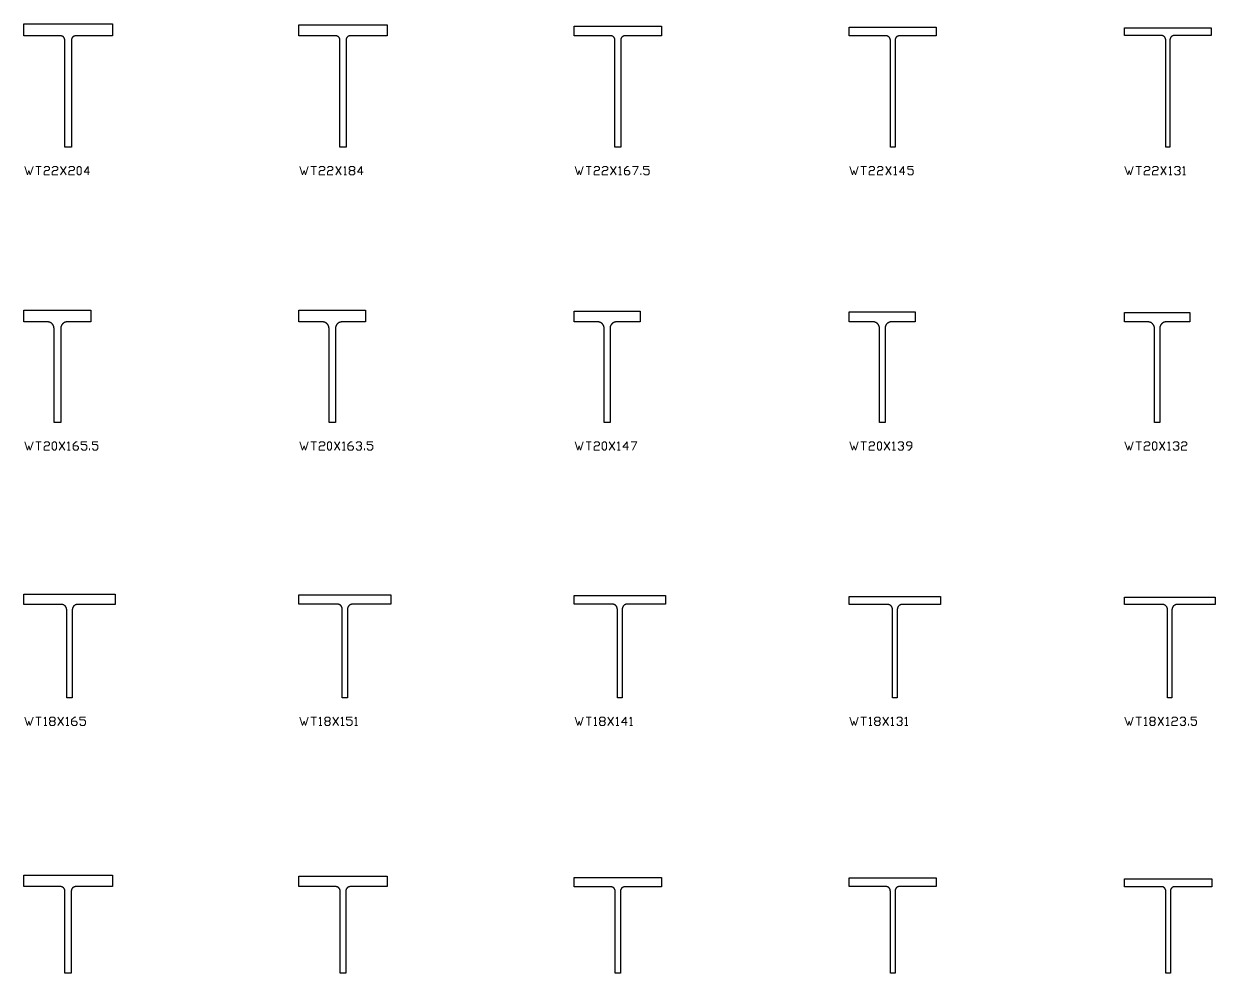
# Model space of a CAD drawing. Header units: inches. Extents: x 0 to 967, y -705 to 22.
# Drawn here: x 0 to 216.5, y -150 to 22.4 of the extents above; entities that cross this region are included whole.
import ezdxf

# ---------------------------------------------------------------- set-up
doc = ezdxf.new("R2010")
doc.units = ezdxf.units.IN
doc.header["$MEASUREMENT"] = 0
doc.layers.add('AISC_STEEL', color=7, linetype='Continuous')

msp = doc.modelspace()

# ---------------------------------------------------------------- linework, layer by layer
at = {"color": 3, "lineweight": 0}
for p, q in [((2.18, -3.5), (3.18, -3.5)), ((2.68, -3.5), (2.68, -5.01)), ((6.69, -5.01), (7.69, -3.5)), ((6.69, -3.5), (7.69, -5.01)), ((52.17, -3.5), (53.18, -3.5)), ((52.68, -3.5), (52.68, -5.01)), ((56.68, -5.01), (57.69, -3.5)), ((56.68, -3.5), (57.69, -5.01)), ((59.39, -4.25), (59.89, -4.25)), ((102.17, -3.5), (103.12, -3.5)), ((102.67, -3.5), (102.67, -5.01)), ((106.63, -5.01), (107.63, -3.5)), ((106.63, -3.5), (107.63, -5.01)), ((152.12, -3.5), (153.12, -3.5)), ((152.62, -3.5), (152.62, -5.01)), ((156.62, -5.01), (157.63, -3.5)), ((156.62, -3.5), (157.63, -5.01)), ((202.11, -3.5), (203.11, -3.5)), ((202.61, -3.5), (202.61, -5.01)), ((206.62, -5.01), (207.62, -3.5)), ((206.62, -3.5), (207.62, -5.01)), ((58.19, -5.01), (58.64, -5.01)), ((108.13, -5.01), (108.63, -5.01)), ((112.14, -5.01), (112.14, -4.76)), ((158.13, -5.01), (158.63, -5.01)), ((208.12, -5.01), (208.62, -5.01)), ((210.63, -5.01), (211.13, -5.01)), ((2.18, -53.5), (3.18, -53.5)), ((2.68, -53.5), (2.68, -55)), ((6.44, -55), (7.44, -53.5)), ((6.44, -53.5), (7.44, -55)), ((52.17, -53.5), (53.18, -53.5)), ((52.68, -53.5), (52.68, -55)), ((56.43, -55), (57.43, -53.5)), ((56.43, -53.5), (57.43, -55)), ((102.17, -53.5), (103.12, -53.5)), ((102.67, -53.5), (102.67, -55)), ((106.38, -55), (107.38, -53.5)), ((106.38, -53.5), (107.38, -55)), ((152.12, -53.5), (153.12, -53.5)), ((152.62, -53.5), (152.62, -55)), ((156.37, -55), (157.38, -53.5)), ((156.37, -53.5), (157.38, -55)), ((202.11, -53.5), (203.11, -53.5)), ((202.61, -53.5), (202.61, -55)), ((206.37, -55), (207.37, -53.5)), ((206.37, -53.5), (207.37, -55)), ((7.94, -55), (8.44, -55)), ((11.95, -55), (11.95, -54.75)), ((57.94, -55), (58.39, -55)), ((61.89, -55), (61.89, -54.75)), ((107.88, -55), (108.38, -55)), ((157.88, -55), (158.38, -55)), ((207.87, -55), (208.37, -55)), ((2.18, -103.49), (3.18, -103.49)), ((2.68, -103.49), (2.68, -105)), ((6.19, -105), (7.19, -103.49)), ((6.19, -103.49), (7.19, -105)), ((52.17, -103.49), (53.18, -103.49)), ((52.68, -103.49), (52.68, -105)), ((56.18, -105), (57.18, -103.49)), ((56.18, -103.49), (57.18, -105)), ((102.17, -103.49), (103.12, -103.49)), ((102.67, -103.49), (102.67, -105)), ((106.13, -105), (107.13, -103.49)), ((106.13, -103.49), (107.13, -105)), ((152.12, -103.49), (153.12, -103.49)), ((152.62, -103.49), (152.62, -105)), ((156.12, -105), (157.13, -103.49)), ((156.12, -103.49), (157.13, -105)), ((202.11, -103.49), (203.11, -103.49)), ((202.61, -103.49), (202.61, -105)), ((206.12, -105), (207.12, -103.49)), ((206.12, -103.49), (207.12, -105)), ((3.68, -105), (4.18, -105)), ((4.93, -104.25), (5.44, -104.25)), ((7.69, -105), (8.19, -105)), ((53.68, -105), (54.18, -105)), ((54.93, -104.25), (55.43, -104.25)), ((57.69, -105), (58.19, -105)), ((60.14, -105), (60.64, -105)), ((103.62, -105), (104.12, -105)), ((104.88, -104.25), (105.38, -104.25)), ((107.63, -105), (108.13, -105)), ((110.14, -105), (110.64, -105)), ((153.62, -105), (154.12, -105)), ((154.87, -104.25), (155.37, -104.25)), ((157.63, -105), (158.13, -105)), ((160.13, -105), (160.63, -105)), ((203.61, -105), (204.12, -105)), ((204.87, -104.25), (205.37, -104.25)), ((207.62, -105), (208.12, -105)), ((211.63, -105), (211.63, -104.75))]:
    msp.add_line(p, q, dxfattribs=at)
for points in [[(0.18, -3.5), (0.68, -5.01), (0.93, -4.25), (1.18, -5.01), (1.68, -3.5)], [(3.68, -3.75), (3.93, -3.5), (4.43, -3.5), (4.68, -3.75), (4.68, -4), (4.43, -4.25), (3.93, -4.25), (3.68, -4.51), (3.68, -5.01), (4.68, -5.01)], [(5.18, -3.75), (5.44, -3.5), (5.94, -3.5), (6.19, -3.75), (6.19, -4), (5.94, -4.25), (5.44, -4.25), (5.18, -4.51), (5.18, -5.01), (6.19, -5.01)], [(8.19, -3.75), (8.44, -3.5), (8.94, -3.5), (9.19, -3.75), (9.19, -4), (8.94, -4.25), (8.44, -4.25), (8.19, -4.51), (8.19, -5.01), (9.19, -5.01)], [(11.95, -4.51), (10.95, -4.51), (11.7, -3.5), (11.7, -5.01)], [(50.17, -3.5), (50.67, -5.01), (50.92, -4.25), (51.17, -5.01), (51.67, -3.5)], [(53.68, -3.75), (53.93, -3.5), (54.43, -3.5), (54.68, -3.75), (54.68, -4), (54.43, -4.25), (53.93, -4.25), (53.68, -4.51), (53.68, -5.01), (54.68, -5.01)], [(55.18, -3.75), (55.43, -3.5), (55.93, -3.5), (56.18, -3.75), (56.18, -4), (55.93, -4.25), (55.43, -4.25), (55.18, -4.51), (55.18, -5.01), (56.18, -5.01)], [(58.19, -3.75), (58.39, -3.5), (58.39, -5.01)], [(61.64, -4.51), (60.64, -4.51), (61.39, -3.5), (61.39, -5.01)], [(100.17, -3.5), (100.67, -5.01), (100.92, -4.25), (101.17, -5.01), (101.67, -3.5)], [(103.62, -3.75), (103.87, -3.5), (104.37, -3.5), (104.63, -3.75), (104.63, -4), (104.37, -4.25), (103.87, -4.25), (103.62, -4.51), (103.62, -5.01), (104.63, -5.01)], [(105.13, -3.75), (105.38, -3.5), (105.88, -3.5), (106.13, -3.75), (106.13, -4), (105.88, -4.25), (105.38, -4.25), (105.13, -4.51), (105.13, -5.01), (106.13, -5.01)], [(108.13, -3.75), (108.38, -3.5), (108.38, -5.01)], [(109.13, -4.25), (109.89, -4.25), (110.14, -4.51), (110.14, -4.76), (109.89, -5.01), (109.38, -5.01), (109.13, -4.76), (109.13, -4), (109.63, -3.5), (109.89, -3.5)], [(110.64, -3.5), (111.64, -3.5), (110.89, -5.01)], [(112.64, -4.76), (112.89, -5.01), (113.39, -5.01), (113.64, -4.76), (113.64, -4.25), (113.39, -4), (112.64, -4), (112.64, -3.5), (113.64, -3.5)], [(150.11, -3.5), (150.61, -5.01), (150.86, -4.25), (151.11, -5.01), (151.62, -3.5)], [(153.62, -3.75), (153.87, -3.5), (154.37, -3.5), (154.62, -3.75), (154.62, -4), (154.37, -4.25), (153.87, -4.25), (153.62, -4.51), (153.62, -5.01), (154.62, -5.01)], [(155.12, -3.75), (155.37, -3.5), (155.87, -3.5), (156.12, -3.75), (156.12, -4), (155.87, -4.25), (155.37, -4.25), (155.12, -4.51), (155.12, -5.01), (156.12, -5.01)], [(158.13, -3.75), (158.38, -3.5), (158.38, -5.01)], [(160.13, -4.51), (159.13, -4.51), (159.88, -3.5), (159.88, -5.01)], [(160.63, -4.76), (160.88, -5.01), (161.38, -5.01), (161.63, -4.76), (161.63, -4.25), (161.38, -4), (160.63, -4), (160.63, -3.5), (161.63, -3.5)], [(200.11, -3.5), (200.61, -5.01), (200.86, -4.25), (201.11, -5.01), (201.61, -3.5)], [(203.61, -3.75), (203.87, -3.5), (204.37, -3.5), (204.62, -3.75), (204.62, -4), (204.37, -4.25), (203.87, -4.25), (203.61, -4.51), (203.61, -5.01), (204.62, -5.01)], [(205.12, -3.75), (205.37, -3.5), (205.87, -3.5), (206.12, -3.75), (206.12, -4), (205.87, -4.25), (205.37, -4.25), (205.12, -4.51), (205.12, -5.01), (206.12, -5.01)], [(208.12, -3.75), (208.37, -3.5), (208.37, -5.01)], [(209.13, -3.75), (209.38, -3.5), (209.88, -3.5), (210.13, -3.75), (210.13, -4), (209.88, -4.25)], [(209.63, -4.25), (209.88, -4.25), (210.13, -4.51), (210.13, -4.76), (209.88, -5.01), (209.38, -5.01), (209.13, -4.76)], [(210.63, -3.75), (210.88, -3.5), (210.88, -5.01)], [(0.18, -53.5), (0.68, -55), (0.93, -54.25), (1.18, -55), (1.68, -53.5)], [(3.68, -53.75), (3.93, -53.5), (4.43, -53.5), (4.68, -53.75), (4.68, -54), (4.43, -54.25), (3.93, -54.25), (3.68, -54.5), (3.68, -55), (4.68, -55)], [(7.94, -53.75), (8.19, -53.5), (8.19, -55)], [(8.94, -54.25), (9.69, -54.25), (9.94, -54.5), (9.94, -54.75), (9.69, -55), (9.19, -55), (8.94, -54.75), (8.94, -54), (9.44, -53.5), (9.69, -53.5)], [(10.44, -54.75), (10.7, -55), (11.2, -55), (11.45, -54.75), (11.45, -54.25), (11.2, -54), (10.44, -54), (10.44, -53.5), (11.45, -53.5)], [(12.45, -54.75), (12.7, -55), (13.2, -55), (13.45, -54.75), (13.45, -54.25), (13.2, -54), (12.45, -54), (12.45, -53.5), (13.45, -53.5)], [(50.17, -53.5), (50.67, -55), (50.92, -54.25), (51.17, -55), (51.67, -53.5)], [(53.68, -53.75), (53.93, -53.5), (54.43, -53.5), (54.68, -53.75), (54.68, -54), (54.43, -54.25), (53.93, -54.25), (53.68, -54.5), (53.68, -55), (54.68, -55)], [(57.94, -53.75), (58.19, -53.5), (58.19, -55)], [(58.89, -54.25), (59.64, -54.25), (59.89, -54.5), (59.89, -54.75), (59.64, -55), (59.14, -55), (58.89, -54.75), (58.89, -54), (59.39, -53.5), (59.64, -53.5)], [(60.39, -53.75), (60.64, -53.5), (61.14, -53.5), (61.39, -53.75), (61.39, -54), (61.14, -54.25)], [(62.39, -54.75), (62.64, -55), (63.15, -55), (63.4, -54.75), (63.4, -54.25), (63.15, -54), (62.39, -54), (62.39, -53.5), (63.4, -53.5)], [(100.17, -53.5), (100.67, -55), (100.92, -54.25), (101.17, -55), (101.67, -53.5)], [(103.62, -53.75), (103.87, -53.5), (104.37, -53.5), (104.63, -53.75), (104.63, -54), (104.37, -54.25), (103.87, -54.25), (103.62, -54.5), (103.62, -55), (104.63, -55)], [(107.88, -53.75), (108.13, -53.5), (108.13, -55)], [(109.89, -54.5), (108.88, -54.5), (109.63, -53.5), (109.63, -55)], [(110.39, -53.5), (111.39, -53.5), (110.64, -55)], [(150.11, -53.5), (150.61, -55), (150.86, -54.25), (151.11, -55), (151.62, -53.5)], [(153.62, -53.75), (153.87, -53.5), (154.37, -53.5), (154.62, -53.75), (154.62, -54), (154.37, -54.25), (153.87, -54.25), (153.62, -54.5), (153.62, -55), (154.62, -55)], [(157.88, -53.75), (158.13, -53.5), (158.13, -55)], [(158.88, -53.75), (159.13, -53.5), (159.63, -53.5), (159.88, -53.75), (159.88, -54), (159.63, -54.25)], [(160.63, -55), (160.88, -55), (161.38, -54.5), (161.38, -53.75), (161.13, -53.5), (160.63, -53.5), (160.38, -53.75), (160.38, -54), (160.63, -54.25), (161.38, -54.25)], [(200.11, -53.5), (200.61, -55), (200.86, -54.25), (201.11, -55), (201.61, -53.5)], [(203.61, -53.75), (203.87, -53.5), (204.37, -53.5), (204.62, -53.75), (204.62, -54), (204.37, -54.25), (203.87, -54.25), (203.61, -54.5), (203.61, -55), (204.62, -55)], [(207.87, -53.75), (208.12, -53.5), (208.12, -55)], [(208.87, -53.75), (209.13, -53.5), (209.63, -53.5), (209.88, -53.75), (209.88, -54), (209.63, -54.25)], [(210.38, -53.75), (210.63, -53.5), (211.13, -53.5), (211.38, -53.75), (211.38, -54), (211.13, -54.25), (210.63, -54.25), (210.38, -54.5), (210.38, -55), (211.38, -55)], [(60.89, -54.25), (61.14, -54.25), (61.39, -54.5), (61.39, -54.75), (61.14, -55), (60.64, -55), (60.39, -54.75)], [(159.38, -54.25), (159.63, -54.25), (159.88, -54.5), (159.88, -54.75), (159.63, -55), (159.13, -55), (158.88, -54.75)], [(209.38, -54.25), (209.63, -54.25), (209.88, -54.5), (209.88, -54.75), (209.63, -55), (209.13, -55), (208.87, -54.75)], [(0.18, -103.49), (0.68, -105), (0.93, -104.25), (1.18, -105), (1.68, -103.49)], [(3.68, -103.75), (3.93, -103.49), (3.93, -105)], [(7.69, -103.75), (7.94, -103.49), (7.94, -105)], [(8.69, -104.25), (9.44, -104.25), (9.69, -104.5), (9.69, -104.75), (9.44, -105), (8.94, -105), (8.69, -104.75), (8.69, -104), (9.19, -103.49), (9.44, -103.49)], [(10.19, -104.75), (10.44, -105), (10.95, -105), (11.2, -104.75), (11.2, -104.25), (10.95, -104), (10.19, -104), (10.19, -103.49), (11.2, -103.49)], [(50.17, -103.49), (50.67, -105), (50.92, -104.25), (51.17, -105), (51.67, -103.49)], [(53.68, -103.75), (53.93, -103.49), (53.93, -105)], [(57.69, -103.75), (57.94, -103.49), (57.94, -105)], [(58.64, -104.75), (58.89, -105), (59.39, -105), (59.64, -104.75), (59.64, -104.25), (59.39, -104), (58.64, -104), (58.64, -103.49), (59.64, -103.49)], [(60.14, -103.75), (60.39, -103.49), (60.39, -105)], [(100.17, -103.49), (100.67, -105), (100.92, -104.25), (101.17, -105), (101.67, -103.49)], [(103.62, -103.75), (103.87, -103.49), (103.87, -105)], [(107.63, -103.75), (107.88, -103.49), (107.88, -105)], [(109.63, -104.5), (108.63, -104.5), (109.38, -103.49), (109.38, -105)], [(110.14, -103.75), (110.39, -103.49), (110.39, -105)], [(150.11, -103.49), (150.61, -105), (150.86, -104.25), (151.11, -105), (151.62, -103.49)], [(153.62, -103.75), (153.87, -103.49), (153.87, -105)], [(157.63, -103.75), (157.88, -103.49), (157.88, -105)], [(158.63, -103.75), (158.88, -103.49), (159.38, -103.49), (159.63, -103.75), (159.63, -104), (159.38, -104.25)], [(160.13, -103.75), (160.38, -103.49), (160.38, -105)], [(200.11, -103.49), (200.61, -105), (200.86, -104.25), (201.11, -105), (201.61, -103.49)], [(203.61, -103.75), (203.87, -103.49), (203.87, -105)], [(207.62, -103.75), (207.87, -103.49), (207.87, -105)], [(208.62, -103.75), (208.87, -103.49), (209.38, -103.49), (209.63, -103.75), (209.63, -104), (209.38, -104.25), (208.87, -104.25), (208.62, -104.5), (208.62, -105), (209.63, -105)], [(210.13, -103.75), (210.38, -103.49), (210.88, -103.49), (211.13, -103.75), (211.13, -104), (210.88, -104.25)], [(212.13, -104.75), (212.38, -105), (212.88, -105), (213.13, -104.75), (213.13, -104.25), (212.88, -104), (212.13, -104), (212.13, -103.49), (213.13, -103.49)], [(159.13, -104.25), (159.38, -104.25), (159.63, -104.5), (159.63, -104.75), (159.38, -105), (158.88, -105), (158.63, -104.75)], [(210.63, -104.25), (210.88, -104.25), (211.13, -104.5), (211.13, -104.75), (210.88, -105), (210.38, -105), (210.13, -104.75)]]:
    msp.add_lwpolyline(points, dxfattribs=at)
for points in [[(9.94, -5.01), (9.94, -5.01), (10.19, -5.01), (10.44, -4.76), (10.44, -3.75), (10.19, -3.5), (9.94, -3.5), (9.69, -3.75), (9.69, -4.76)], [(59.89, -4.25), (60.14, -4.51), (60.14, -4.76), (59.89, -5.01), (59.39, -5.01), (59.14, -4.76), (59.14, -4.51), (59.39, -4.25), (59.14, -4), (59.14, -3.75), (59.39, -3.5), (59.89, -3.5), (60.14, -3.75), (60.14, -4)], [(5.44, -55), (5.44, -55), (5.69, -55), (5.94, -54.75), (5.94, -53.75), (5.69, -53.5), (5.44, -53.5), (5.18, -53.75), (5.18, -54.75)], [(55.43, -55), (55.43, -55), (55.68, -55), (55.93, -54.75), (55.93, -53.75), (55.68, -53.5), (55.43, -53.5), (55.18, -53.75), (55.18, -54.75)], [(105.38, -55), (105.38, -55), (105.63, -55), (105.88, -54.75), (105.88, -53.75), (105.63, -53.5), (105.38, -53.5), (105.13, -53.75), (105.13, -54.75)], [(155.37, -55), (155.37, -55), (155.62, -55), (155.87, -54.75), (155.87, -53.75), (155.62, -53.5), (155.37, -53.5), (155.12, -53.75), (155.12, -54.75)], [(205.37, -55), (205.37, -55), (205.62, -55), (205.87, -54.75), (205.87, -53.75), (205.62, -53.5), (205.37, -53.5), (205.12, -53.75), (205.12, -54.75)], [(5.44, -104.25), (5.69, -104.5), (5.69, -104.75), (5.44, -105), (4.93, -105), (4.68, -104.75), (4.68, -104.5), (4.93, -104.25), (4.68, -104), (4.68, -103.75), (4.93, -103.49), (5.44, -103.49), (5.69, -103.75), (5.69, -104)], [(55.43, -104.25), (55.68, -104.5), (55.68, -104.75), (55.43, -105), (54.93, -105), (54.68, -104.75), (54.68, -104.5), (54.93, -104.25), (54.68, -104), (54.68, -103.75), (54.93, -103.49), (55.43, -103.49), (55.68, -103.75), (55.68, -104)], [(105.38, -104.25), (105.63, -104.5), (105.63, -104.75), (105.38, -105), (104.88, -105), (104.63, -104.75), (104.63, -104.5), (104.88, -104.25), (104.63, -104), (104.63, -103.75), (104.88, -103.49), (105.38, -103.49), (105.63, -103.75), (105.63, -104)], [(155.37, -104.25), (155.62, -104.5), (155.62, -104.75), (155.37, -105), (154.87, -105), (154.62, -104.75), (154.62, -104.5), (154.87, -104.25), (154.62, -104), (154.62, -103.75), (154.87, -103.49), (155.37, -103.49), (155.62, -103.75), (155.62, -104)], [(205.37, -104.25), (205.62, -104.5), (205.62, -104.75), (205.37, -105), (204.87, -105), (204.62, -104.75), (204.62, -104.5), (204.87, -104.25), (204.62, -104), (204.62, -103.75), (204.87, -103.49), (205.37, -103.49), (205.62, -103.75), (205.62, -104)]]:
    msp.add_lwpolyline(points, close=True, dxfattribs=at)
at = {"layer": 'AISC_STEEL'}
for points in [[(16.1, 22.4), (16.1, 20.23), (9.45, 20.23), (9.42, 20.23), (9.39, 20.23), (9.36, 20.23), (9.33, 20.22), (9.3, 20.22), (9.27, 20.21), (9.25, 20.2), (9.22, 20.19), (9.19, 20.19), (9.16, 20.18), (9.13, 20.16), (9.11, 20.15), (9.08, 20.14), (9.05, 20.12), (9.03, 20.11), (9, 20.09), (8.98, 20.08), (8.96, 20.06), (8.93, 20.04), (8.91, 20.02), (8.89, 20), (8.87, 19.98), (8.85, 19.96), (8.83, 19.93), (8.81, 19.91), (8.8, 19.89), (8.78, 19.86), (8.77, 19.84), (8.75, 19.81), (8.74, 19.78), (8.73, 19.76), (8.71, 19.73), (8.7, 19.7), (8.7, 19.67), (8.69, 19.64), (8.68, 19.62), (8.67, 19.59), (8.67, 19.56), (8.66, 19.53), (8.66, 19.5), (8.66, 19.47), (8.66, 19.44), (8.66, 0), (8.05, 0), (7.44, 0), (7.44, 19.44), (7.44, 19.47), (7.44, 19.5), (7.44, 19.53), (7.43, 19.56), (7.43, 19.59), (7.42, 19.62), (7.41, 19.64), (7.4, 19.67), (7.4, 19.7), (7.39, 19.73), (7.37, 19.76), (7.36, 19.78), (7.35, 19.81), (7.33, 19.84), (7.32, 19.86), (7.3, 19.89), (7.29, 19.91), (7.27, 19.93), (7.25, 19.96), (7.23, 19.98), (7.21, 20), (7.19, 20.02), (7.17, 20.04), (7.14, 20.06), (7.12, 20.08), (7.1, 20.09), (7.07, 20.11), (7.05, 20.12), (7.02, 20.14), (6.99, 20.15), (6.97, 20.16), (6.94, 20.18), (6.91, 20.19), (6.88, 20.19), (6.85, 20.2), (6.83, 20.21), (6.8, 20.22), (6.77, 20.22), (6.74, 20.23), (6.71, 20.23), (6.68, 20.23), (6.65, 20.23), (0, 20.23), (0, 22.4), (8.05, 22.4)], [(66, 22.2), (66, 20.23), (59.34, 20.23), (59.31, 20.23), (59.28, 20.23), (59.25, 20.23), (59.22, 20.22), (59.19, 20.22), (59.16, 20.21), (59.14, 20.2), (59.11, 20.19), (59.08, 20.19), (59.05, 20.18), (59.02, 20.16), (59, 20.15), (58.97, 20.14), (58.95, 20.12), (58.92, 20.11), (58.89, 20.09), (58.87, 20.08), (58.85, 20.06), (58.82, 20.04), (58.8, 20.02), (58.78, 20), (58.76, 19.98), (58.74, 19.96), (58.72, 19.93), (58.7, 19.91), (58.69, 19.89), (58.67, 19.86), (58.66, 19.84), (58.64, 19.81), (58.63, 19.78), (58.62, 19.76), (58.6, 19.73), (58.59, 19.7), (58.59, 19.67), (58.58, 19.64), (58.57, 19.62), (58.56, 19.59), (58.56, 19.56), (58.55, 19.53), (58.55, 19.5), (58.55, 19.47), (58.55, 19.44), (58.55, 0), (58, 0), (57.45, 0), (57.45, 19.44), (57.45, 19.47), (57.45, 19.5), (57.45, 19.53), (57.44, 19.56), (57.44, 19.59), (57.43, 19.62), (57.42, 19.64), (57.41, 19.67), (57.41, 19.7), (57.4, 19.73), (57.38, 19.76), (57.37, 19.78), (57.36, 19.81), (57.34, 19.84), (57.33, 19.86), (57.31, 19.89), (57.3, 19.91), (57.28, 19.93), (57.26, 19.96), (57.24, 19.98), (57.22, 20), (57.2, 20.02), (57.18, 20.04), (57.15, 20.06), (57.13, 20.08), (57.11, 20.09), (57.08, 20.11), (57.05, 20.12), (57.03, 20.14), (57, 20.15), (56.98, 20.16), (56.95, 20.18), (56.92, 20.19), (56.89, 20.19), (56.86, 20.2), (56.84, 20.21), (56.81, 20.22), (56.78, 20.22), (56.75, 20.23), (56.72, 20.23), (56.69, 20.23), (56.66, 20.23), (50, 20.23), (50, 22.2), (58, 22.2)], [(115.9, 22), (115.9, 20.23), (109.25, 20.23), (109.23, 20.23), (109.2, 20.23), (109.17, 20.23), (109.14, 20.22), (109.11, 20.22), (109.08, 20.21), (109.05, 20.2), (109.02, 20.19), (108.99, 20.19), (108.97, 20.18), (108.94, 20.16), (108.91, 20.15), (108.89, 20.14), (108.86, 20.12), (108.83, 20.11), (108.81, 20.09), (108.79, 20.08), (108.76, 20.06), (108.74, 20.04), (108.72, 20.02), (108.7, 20), (108.68, 19.98), (108.66, 19.96), (108.64, 19.93), (108.62, 19.91), (108.6, 19.89), (108.59, 19.86), (108.57, 19.84), (108.56, 19.81), (108.54, 19.78), (108.53, 19.76), (108.52, 19.73), (108.51, 19.7), (108.5, 19.67), (108.49, 19.64), (108.48, 19.62), (108.48, 19.59), (108.47, 19.56), (108.47, 19.53), (108.47, 19.5), (108.47, 19.47), (108.47, 19.44), (108.47, 0), (107.95, 0), (107.43, 0), (107.43, 19.44), (107.43, 19.47), (107.43, 19.5), (107.43, 19.53), (107.43, 19.56), (107.42, 19.59), (107.42, 19.62), (107.41, 19.64), (107.4, 19.67), (107.39, 19.7), (107.38, 19.73), (107.37, 19.76), (107.36, 19.78), (107.34, 19.81), (107.33, 19.84), (107.31, 19.86), (107.3, 19.89), (107.28, 19.91), (107.26, 19.93), (107.24, 19.96), (107.22, 19.98), (107.2, 20), (107.18, 20.02), (107.16, 20.04), (107.14, 20.06), (107.11, 20.08), (107.09, 20.09), (107.07, 20.11), (107.04, 20.12), (107.01, 20.14), (106.99, 20.15), (106.96, 20.16), (106.93, 20.18), (106.91, 20.19), (106.88, 20.19), (106.85, 20.2), (106.82, 20.21), (106.79, 20.22), (106.76, 20.22), (106.73, 20.23), (106.7, 20.23), (106.67, 20.23), (106.64, 20.23), (100, 20.23), (100, 22), (107.95, 22)], [(165.8, 21.8), (165.8, 20.22), (159.11, 20.22), (159.08, 20.22), (159.05, 20.22), (159.02, 20.21), (158.99, 20.21), (158.96, 20.21), (158.93, 20.2), (158.91, 20.19), (158.88, 20.18), (158.85, 20.17), (158.82, 20.16), (158.79, 20.15), (158.77, 20.14), (158.74, 20.13), (158.71, 20.11), (158.69, 20.09), (158.66, 20.08), (158.64, 20.06), (158.62, 20.04), (158.59, 20.02), (158.57, 20), (158.55, 19.98), (158.53, 19.96), (158.51, 19.94), (158.49, 19.91), (158.47, 19.89), (158.46, 19.86), (158.44, 19.84), (158.43, 19.81), (158.41, 19.79), (158.4, 19.76), (158.39, 19.73), (158.38, 19.7), (158.37, 19.68), (158.36, 19.65), (158.35, 19.62), (158.35, 19.59), (158.34, 19.56), (158.34, 19.53), (158.33, 19.5), (158.33, 19.47), (158.33, 19.44), (158.33, 0), (157.9, 0), (157.47, 0), (157.47, 19.44), (157.47, 19.47), (157.47, 19.5), (157.46, 19.53), (157.46, 19.56), (157.45, 19.59), (157.45, 19.62), (157.44, 19.65), (157.43, 19.68), (157.42, 19.7), (157.41, 19.73), (157.4, 19.76), (157.39, 19.79), (157.37, 19.81), (157.36, 19.84), (157.34, 19.86), (157.33, 19.89), (157.31, 19.91), (157.29, 19.94), (157.27, 19.96), (157.25, 19.98), (157.23, 20), (157.21, 20.02), (157.18, 20.04), (157.16, 20.06), (157.14, 20.08), (157.11, 20.09), (157.09, 20.11), (157.06, 20.13), (157.03, 20.14), (157.01, 20.15), (156.98, 20.16), (156.95, 20.17), (156.92, 20.18), (156.89, 20.19), (156.87, 20.2), (156.84, 20.21), (156.81, 20.21), (156.78, 20.21), (156.75, 20.22), (156.72, 20.22), (156.69, 20.22), (150, 20.22), (150, 21.8), (157.9, 21.8)], [(215.8, 21.7), (215.8, 20.28), (209.07, 20.28), (209.04, 20.28), (209.01, 20.28), (208.98, 20.27), (208.95, 20.27), (208.92, 20.27), (208.89, 20.26), (208.87, 20.25), (208.84, 20.24), (208.81, 20.23), (208.78, 20.22), (208.75, 20.21), (208.73, 20.2), (208.7, 20.19), (208.67, 20.17), (208.65, 20.15), (208.62, 20.14), (208.6, 20.12), (208.58, 20.1), (208.55, 20.08), (208.53, 20.06), (208.51, 20.04), (208.49, 20.02), (208.47, 20), (208.45, 19.97), (208.43, 19.95), (208.42, 19.92), (208.4, 19.9), (208.39, 19.87), (208.37, 19.85), (208.36, 19.82), (208.35, 19.79), (208.34, 19.76), (208.33, 19.74), (208.32, 19.71), (208.31, 19.68), (208.31, 19.65), (208.3, 19.62), (208.3, 19.59), (208.29, 19.56), (208.29, 19.53), (208.29, 19.5), (208.29, 0), (207.9, 0), (207.51, 0), (207.51, 19.5), (207.51, 19.53), (207.51, 19.56), (207.5, 19.59), (207.5, 19.62), (207.49, 19.65), (207.49, 19.68), (207.48, 19.71), (207.47, 19.74), (207.46, 19.76), (207.45, 19.79), (207.44, 19.82), (207.43, 19.85), (207.41, 19.87), (207.4, 19.9), (207.38, 19.92), (207.37, 19.95), (207.35, 19.97), (207.33, 20), (207.31, 20.02), (207.29, 20.04), (207.27, 20.06), (207.25, 20.08), (207.22, 20.1), (207.2, 20.12), (207.18, 20.14), (207.15, 20.15), (207.13, 20.17), (207.1, 20.19), (207.07, 20.2), (207.05, 20.21), (207.02, 20.22), (206.99, 20.23), (206.96, 20.24), (206.93, 20.25), (206.91, 20.26), (206.88, 20.27), (206.85, 20.27), (206.82, 20.27), (206.79, 20.28), (206.76, 20.28), (206.73, 20.28), (200, 20.28), (200, 21.7), (207.9, 21.7)], [(12.2, -29.6), (12.2, -31.73), (7.89, -31.73), (7.86, -31.73), (7.83, -31.73), (7.8, -31.73), (7.77, -31.74), (7.74, -31.74), (7.71, -31.74), (7.68, -31.75), (7.65, -31.75), (7.62, -31.76), (7.59, -31.77), (7.57, -31.78), (7.54, -31.78), (7.51, -31.79), (7.48, -31.8), (7.45, -31.81), (7.42, -31.83), (7.4, -31.84), (7.37, -31.85), (7.34, -31.86), (7.32, -31.88), (7.29, -31.89), (7.27, -31.91), (7.24, -31.92), (7.22, -31.94), (7.19, -31.96), (7.17, -31.98), (7.14, -32), (7.12, -32.01), (7.1, -32.03), (7.08, -32.05), (7.06, -32.08), (7.03, -32.1), (7.01, -32.12), (6.99, -32.14), (6.98, -32.16), (6.96, -32.19), (6.94, -32.21), (6.92, -32.24), (6.9, -32.26), (6.89, -32.29), (6.87, -32.31), (6.86, -32.34), (6.84, -32.36), (6.83, -32.39), (6.82, -32.42), (6.81, -32.44), (6.79, -32.47), (6.78, -32.5), (6.77, -32.53), (6.76, -32.56), (6.76, -32.59), (6.75, -32.61), (6.74, -32.64), (6.73, -32.67), (6.73, -32.7), (6.72, -32.73), (6.72, -32.76), (6.72, -32.79), (6.71, -32.82), (6.71, -32.85), (6.71, -32.88), (6.71, -32.91), (6.71, -50), (6.1, -50), (5.49, -50), (5.49, -32.91), (5.49, -32.88), (5.49, -32.85), (5.49, -32.82), (5.48, -32.79), (5.48, -32.76), (5.48, -32.73), (5.47, -32.7), (5.47, -32.67), (5.46, -32.64), (5.45, -32.61), (5.44, -32.59), (5.44, -32.56), (5.43, -32.53), (5.42, -32.5), (5.41, -32.47), (5.39, -32.44), (5.38, -32.42), (5.37, -32.39), (5.36, -32.36), (5.34, -32.34), (5.33, -32.31), (5.31, -32.29), (5.3, -32.26), (5.28, -32.24), (5.26, -32.21), (5.24, -32.19), (5.22, -32.16), (5.21, -32.14), (5.19, -32.12), (5.17, -32.1), (5.14, -32.08), (5.12, -32.05), (5.1, -32.03), (5.08, -32.01), (5.06, -32), (5.03, -31.98), (5.01, -31.96), (4.98, -31.94), (4.96, -31.92), (4.93, -31.91), (4.91, -31.89), (4.88, -31.88), (4.86, -31.86), (4.83, -31.85), (4.8, -31.84), (4.78, -31.83), (4.75, -31.81), (4.72, -31.8), (4.69, -31.79), (4.66, -31.78), (4.63, -31.78), (4.61, -31.77), (4.58, -31.76), (4.55, -31.75), (4.52, -31.75), (4.49, -31.74), (4.46, -31.74), (4.43, -31.74), (4.4, -31.73), (4.37, -31.73), (4.34, -31.73), (4.31, -31.73), (0, -31.73), (0, -29.6), (6.1, -29.6)], [(62.1, -29.6), (62.1, -31.73), (57.82, -31.73), (57.79, -31.73), (57.76, -31.73), (57.73, -31.73), (57.7, -31.74), (57.67, -31.74), (57.64, -31.74), (57.61, -31.75), (57.58, -31.75), (57.55, -31.76), (57.52, -31.77), (57.5, -31.78), (57.47, -31.78), (57.44, -31.79), (57.41, -31.8), (57.38, -31.81), (57.35, -31.83), (57.33, -31.84), (57.3, -31.85), (57.27, -31.86), (57.25, -31.88), (57.22, -31.89), (57.2, -31.91), (57.17, -31.92), (57.15, -31.94), (57.12, -31.96), (57.1, -31.98), (57.07, -32), (57.05, -32.01), (57.03, -32.03), (57.01, -32.05), (56.99, -32.08), (56.96, -32.1), (56.94, -32.12), (56.92, -32.14), (56.91, -32.16), (56.89, -32.19), (56.87, -32.21), (56.85, -32.24), (56.83, -32.26), (56.82, -32.29), (56.8, -32.31), (56.79, -32.34), (56.77, -32.36), (56.76, -32.39), (56.75, -32.42), (56.74, -32.44), (56.72, -32.47), (56.71, -32.5), (56.7, -32.53), (56.69, -32.56), (56.69, -32.59), (56.68, -32.61), (56.67, -32.64), (56.66, -32.67), (56.66, -32.7), (56.65, -32.73), (56.65, -32.76), (56.65, -32.79), (56.64, -32.82), (56.64, -32.85), (56.64, -32.88), (56.64, -32.91), (56.64, -50), (56.05, -50), (55.46, -50), (55.46, -32.91), (55.46, -32.88), (55.46, -32.85), (55.46, -32.82), (55.45, -32.79), (55.45, -32.76), (55.45, -32.73), (55.44, -32.7), (55.44, -32.67), (55.43, -32.64), (55.42, -32.61), (55.41, -32.59), (55.41, -32.56), (55.4, -32.53), (55.39, -32.5), (55.38, -32.47), (55.36, -32.44), (55.35, -32.42), (55.34, -32.39), (55.33, -32.36), (55.31, -32.34), (55.3, -32.31), (55.28, -32.29), (55.27, -32.26), (55.25, -32.24), (55.23, -32.21), (55.21, -32.19), (55.19, -32.16), (55.18, -32.14), (55.16, -32.12), (55.14, -32.1), (55.11, -32.08), (55.09, -32.05), (55.07, -32.03), (55.05, -32.01), (55.03, -32), (55, -31.98), (54.98, -31.96), (54.95, -31.94), (54.93, -31.92), (54.9, -31.91), (54.88, -31.89), (54.85, -31.88), (54.83, -31.86), (54.8, -31.85), (54.77, -31.84), (54.75, -31.83), (54.72, -31.81), (54.69, -31.8), (54.66, -31.79), (54.63, -31.78), (54.6, -31.78), (54.58, -31.77), (54.55, -31.76), (54.52, -31.75), (54.49, -31.75), (54.46, -31.74), (54.43, -31.74), (54.4, -31.74), (54.37, -31.73), (54.34, -31.73), (54.31, -31.73), (54.28, -31.73), (50, -31.73), (50, -29.6), (56.05, -29.6)], [(112, -29.8), (112, -31.73), (107.71, -31.73), (107.68, -31.73), (107.65, -31.73), (107.62, -31.73), (107.59, -31.74), (107.56, -31.74), (107.53, -31.74), (107.5, -31.75), (107.47, -31.75), (107.44, -31.76), (107.41, -31.77), (107.39, -31.78), (107.36, -31.78), (107.33, -31.79), (107.3, -31.8), (107.27, -31.81), (107.24, -31.83), (107.22, -31.84), (107.19, -31.85), (107.16, -31.86), (107.14, -31.88), (107.11, -31.89), (107.09, -31.91), (107.06, -31.92), (107.04, -31.94), (107.01, -31.96), (106.99, -31.98), (106.96, -32), (106.94, -32.01), (106.92, -32.03), (106.9, -32.05), (106.88, -32.08), (106.85, -32.1), (106.83, -32.12), (106.81, -32.14), (106.8, -32.16), (106.78, -32.19), (106.76, -32.21), (106.74, -32.24), (106.72, -32.26), (106.71, -32.29), (106.69, -32.31), (106.68, -32.34), (106.66, -32.36), (106.65, -32.39), (106.64, -32.42), (106.63, -32.44), (106.61, -32.47), (106.6, -32.5), (106.59, -32.53), (106.58, -32.56), (106.58, -32.59), (106.57, -32.61), (106.56, -32.64), (106.55, -32.67), (106.55, -32.7), (106.54, -32.73), (106.54, -32.76), (106.54, -32.79), (106.53, -32.82), (106.53, -32.85), (106.53, -32.88), (106.53, -32.91), (106.53, -50), (106, -50), (105.47, -50), (105.47, -32.91), (105.47, -32.88), (105.47, -32.85), (105.47, -32.82), (105.46, -32.79), (105.46, -32.76), (105.46, -32.73), (105.45, -32.7), (105.45, -32.67), (105.44, -32.64), (105.43, -32.61), (105.42, -32.59), (105.42, -32.56), (105.41, -32.53), (105.4, -32.5), (105.39, -32.47), (105.37, -32.44), (105.36, -32.42), (105.35, -32.39), (105.34, -32.36), (105.32, -32.34), (105.31, -32.31), (105.29, -32.29), (105.28, -32.26), (105.26, -32.24), (105.24, -32.21), (105.22, -32.19), (105.2, -32.16), (105.19, -32.14), (105.17, -32.12), (105.15, -32.1), (105.12, -32.08), (105.1, -32.05), (105.08, -32.03), (105.06, -32.01), (105.04, -32), (105.01, -31.98), (104.99, -31.96), (104.96, -31.94), (104.94, -31.92), (104.91, -31.91), (104.89, -31.89), (104.86, -31.88), (104.84, -31.86), (104.81, -31.85), (104.78, -31.84), (104.76, -31.83), (104.73, -31.81), (104.7, -31.8), (104.67, -31.79), (104.64, -31.78), (104.61, -31.78), (104.59, -31.77), (104.56, -31.76), (104.53, -31.75), (104.5, -31.75), (104.47, -31.74), (104.44, -31.74), (104.41, -31.74), (104.38, -31.73), (104.35, -31.73), (104.32, -31.73), (104.29, -31.73), (100, -31.73), (100, -29.8), (106, -29.8)], [(162, -29.9), (162, -31.71), (157.69, -31.71), (157.67, -31.71), (157.64, -31.71), (157.61, -31.71), (157.58, -31.72), (157.55, -31.72), (157.52, -31.72), (157.49, -31.73), (157.46, -31.73), (157.43, -31.74), (157.4, -31.75), (157.37, -31.76), (157.34, -31.76), (157.31, -31.77), (157.29, -31.78), (157.26, -31.79), (157.23, -31.81), (157.2, -31.82), (157.18, -31.83), (157.15, -31.84), (157.12, -31.86), (157.1, -31.87), (157.07, -31.89), (157.05, -31.9), (157.02, -31.92), (157, -31.94), (156.97, -31.96), (156.95, -31.98), (156.93, -31.99), (156.9, -32.01), (156.88, -32.03), (156.86, -32.06), (156.84, -32.08), (156.82, -32.1), (156.8, -32.12), (156.78, -32.14), (156.76, -32.17), (156.74, -32.19), (156.73, -32.22), (156.71, -32.24), (156.69, -32.27), (156.68, -32.29), (156.66, -32.32), (156.65, -32.34), (156.64, -32.37), (156.62, -32.4), (156.61, -32.42), (156.6, -32.45), (156.59, -32.48), (156.58, -32.51), (156.57, -32.54), (156.56, -32.57), (156.55, -32.59), (156.55, -32.62), (156.54, -32.65), (156.53, -32.68), (156.53, -32.71), (156.52, -32.74), (156.52, -32.77), (156.52, -32.8), (156.52, -32.83), (156.52, -32.86), (156.51, -32.89), (156.51, -50), (156, -50), (155.49, -50), (155.49, -32.89), (155.48, -32.86), (155.48, -32.83), (155.48, -32.8), (155.48, -32.77), (155.48, -32.74), (155.47, -32.71), (155.47, -32.68), (155.46, -32.65), (155.45, -32.62), (155.45, -32.59), (155.44, -32.57), (155.43, -32.54), (155.42, -32.51), (155.41, -32.48), (155.4, -32.45), (155.39, -32.42), (155.38, -32.4), (155.36, -32.37), (155.35, -32.34), (155.34, -32.32), (155.32, -32.29), (155.31, -32.27), (155.29, -32.24), (155.27, -32.22), (155.26, -32.19), (155.24, -32.17), (155.22, -32.14), (155.2, -32.12), (155.18, -32.1), (155.16, -32.08), (155.14, -32.06), (155.12, -32.03), (155.1, -32.01), (155.07, -31.99), (155.05, -31.98), (155.03, -31.96), (155, -31.94), (154.98, -31.92), (154.95, -31.9), (154.93, -31.89), (154.9, -31.87), (154.88, -31.86), (154.85, -31.84), (154.82, -31.83), (154.8, -31.82), (154.77, -31.81), (154.74, -31.79), (154.71, -31.78), (154.69, -31.77), (154.66, -31.76), (154.63, -31.76), (154.6, -31.75), (154.57, -31.74), (154.54, -31.73), (154.51, -31.73), (154.48, -31.72), (154.45, -31.72), (154.42, -31.72), (154.39, -31.71), (154.36, -31.71), (154.33, -31.71), (154.31, -31.71), (150, -31.71), (150, -29.9), (156, -29.9)], [(211.9, -30), (211.9, -31.73), (207.61, -31.73), (207.58, -31.73), (207.55, -31.73), (207.52, -31.73), (207.49, -31.74), (207.46, -31.74), (207.43, -31.74), (207.4, -31.75), (207.37, -31.75), (207.34, -31.76), (207.31, -31.77), (207.29, -31.78), (207.26, -31.78), (207.23, -31.79), (207.2, -31.8), (207.17, -31.81), (207.14, -31.83), (207.12, -31.84), (207.09, -31.85), (207.06, -31.86), (207.04, -31.88), (207.01, -31.89), (206.99, -31.91), (206.96, -31.92), (206.94, -31.94), (206.91, -31.96), (206.89, -31.98), (206.86, -32), (206.84, -32.01), (206.82, -32.03), (206.8, -32.05), (206.78, -32.08), (206.75, -32.1), (206.73, -32.12), (206.71, -32.14), (206.7, -32.16), (206.68, -32.19), (206.66, -32.21), (206.64, -32.24), (206.62, -32.26), (206.61, -32.29), (206.59, -32.31), (206.58, -32.34), (206.56, -32.36), (206.55, -32.39), (206.54, -32.42), (206.53, -32.44), (206.51, -32.47), (206.5, -32.5), (206.49, -32.53), (206.48, -32.56), (206.48, -32.59), (206.47, -32.61), (206.46, -32.64), (206.45, -32.67), (206.45, -32.7), (206.44, -32.73), (206.44, -32.76), (206.44, -32.79), (206.43, -32.82), (206.43, -32.85), (206.43, -32.88), (206.43, -32.91), (206.43, -50), (205.95, -50), (205.47, -50), (205.47, -32.91), (205.47, -32.88), (205.47, -32.85), (205.47, -32.82), (205.46, -32.79), (205.46, -32.76), (205.46, -32.73), (205.45, -32.7), (205.45, -32.67), (205.44, -32.64), (205.43, -32.61), (205.42, -32.59), (205.42, -32.56), (205.41, -32.53), (205.4, -32.5), (205.39, -32.47), (205.37, -32.44), (205.36, -32.42), (205.35, -32.39), (205.34, -32.36), (205.32, -32.34), (205.31, -32.31), (205.29, -32.29), (205.28, -32.26), (205.26, -32.24), (205.24, -32.21), (205.22, -32.19), (205.2, -32.16), (205.19, -32.14), (205.17, -32.12), (205.15, -32.1), (205.12, -32.08), (205.1, -32.05), (205.08, -32.03), (205.06, -32.01), (205.04, -32), (205.01, -31.98), (204.99, -31.96), (204.96, -31.94), (204.94, -31.92), (204.91, -31.91), (204.89, -31.89), (204.86, -31.88), (204.84, -31.86), (204.81, -31.85), (204.78, -31.84), (204.76, -31.83), (204.73, -31.81), (204.7, -31.8), (204.67, -31.79), (204.64, -31.78), (204.61, -31.78), (204.59, -31.77), (204.56, -31.76), (204.53, -31.75), (204.5, -31.75), (204.47, -31.74), (204.44, -31.74), (204.41, -31.74), (204.38, -31.73), (204.35, -31.73), (204.32, -31.73), (204.29, -31.73), (200, -31.73), (200, -30), (205.95, -30)], [(16.6, -81.2), (16.6, -83.05), (9.76, -83.05), (9.73, -83.05), (9.7, -83.05), (9.67, -83.05), (9.64, -83.06), (9.61, -83.06), (9.58, -83.07), (9.55, -83.07), (9.52, -83.08), (9.49, -83.09), (9.47, -83.1), (9.44, -83.11), (9.41, -83.12), (9.38, -83.13), (9.36, -83.14), (9.33, -83.15), (9.3, -83.17), (9.28, -83.18), (9.25, -83.2), (9.23, -83.21), (9.2, -83.23), (9.18, -83.25), (9.15, -83.27), (9.13, -83.29), (9.11, -83.31), (9.09, -83.33), (9.07, -83.35), (9.05, -83.37), (9.03, -83.39), (9.01, -83.42), (8.99, -83.44), (8.97, -83.47), (8.96, -83.49), (8.94, -83.52), (8.93, -83.54), (8.91, -83.57), (8.9, -83.6), (8.89, -83.62), (8.88, -83.65), (8.87, -83.68), (8.86, -83.71), (8.85, -83.73), (8.84, -83.76), (8.83, -83.79), (8.83, -83.82), (8.82, -83.85), (8.82, -83.88), (8.81, -83.91), (8.81, -83.94), (8.81, -83.97), (8.81, -84), (8.81, -100), (8.3, -100), (7.79, -100), (7.79, -84), (7.79, -83.97), (7.79, -83.94), (7.79, -83.91), (7.78, -83.88), (7.78, -83.85), (7.77, -83.82), (7.77, -83.79), (7.76, -83.76), (7.75, -83.73), (7.74, -83.71), (7.73, -83.68), (7.72, -83.65), (7.71, -83.62), (7.7, -83.6), (7.69, -83.57), (7.67, -83.54), (7.66, -83.52), (7.64, -83.49), (7.63, -83.47), (7.61, -83.44), (7.59, -83.42), (7.57, -83.39), (7.55, -83.37), (7.53, -83.35), (7.51, -83.33), (7.49, -83.31), (7.47, -83.29), (7.45, -83.27), (7.42, -83.25), (7.4, -83.23), (7.37, -83.21), (7.35, -83.2), (7.32, -83.18), (7.3, -83.17), (7.27, -83.15), (7.24, -83.14), (7.22, -83.13), (7.19, -83.12), (7.16, -83.11), (7.13, -83.1), (7.11, -83.09), (7.08, -83.08), (7.05, -83.07), (7.02, -83.07), (6.99, -83.06), (6.96, -83.06), (6.93, -83.05), (6.9, -83.05), (6.87, -83.05), (6.84, -83.05), (0, -83.05), (0, -81.2), (8.3, -81.2)], [(66.7, -81.3), (66.7, -82.98), (59.77, -82.98), (59.74, -82.98), (59.71, -82.98), (59.68, -82.98), (59.65, -82.99), (59.62, -82.99), (59.59, -83), (59.57, -83), (59.54, -83.01), (59.51, -83.02), (59.48, -83.03), (59.45, -83.04), (59.42, -83.05), (59.4, -83.06), (59.37, -83.07), (59.34, -83.08), (59.31, -83.1), (59.29, -83.11), (59.26, -83.13), (59.24, -83.14), (59.21, -83.16), (59.19, -83.18), (59.17, -83.2), (59.14, -83.22), (59.12, -83.24), (59.1, -83.26), (59.08, -83.28), (59.06, -83.3), (59.04, -83.32), (59.02, -83.35), (59, -83.37), (58.99, -83.4), (58.97, -83.42), (58.95, -83.45), (58.94, -83.47), (58.93, -83.5), (58.91, -83.53), (58.9, -83.55), (58.89, -83.58), (58.88, -83.61), (58.87, -83.64), (58.86, -83.66), (58.85, -83.69), (58.85, -83.72), (58.84, -83.75), (58.83, -83.78), (58.83, -83.81), (58.83, -83.84), (58.82, -83.87), (58.82, -83.9), (58.82, -83.93), (58.82, -100), (58.35, -100), (57.88, -100), (57.88, -83.93), (57.88, -83.9), (57.88, -83.87), (57.87, -83.84), (57.87, -83.81), (57.87, -83.78), (57.86, -83.75), (57.85, -83.72), (57.85, -83.69), (57.84, -83.66), (57.83, -83.64), (57.82, -83.61), (57.81, -83.58), (57.8, -83.55), (57.79, -83.53), (57.77, -83.5), (57.76, -83.47), (57.75, -83.45), (57.73, -83.42), (57.71, -83.4), (57.7, -83.37), (57.68, -83.35), (57.66, -83.32), (57.64, -83.3), (57.62, -83.28), (57.6, -83.26), (57.58, -83.24), (57.56, -83.22), (57.53, -83.2), (57.51, -83.18), (57.49, -83.16), (57.46, -83.14), (57.44, -83.13), (57.41, -83.11), (57.39, -83.1), (57.36, -83.08), (57.33, -83.07), (57.3, -83.06), (57.28, -83.05), (57.25, -83.04), (57.22, -83.03), (57.19, -83.02), (57.16, -83.01), (57.13, -83), (57.11, -83), (57.08, -82.99), (57.05, -82.99), (57.02, -82.98), (56.99, -82.98), (56.96, -82.98), (56.93, -82.98), (50, -82.98), (50, -81.3), (58.35, -81.3)], [(116.6, -81.4), (116.6, -82.97), (109.69, -82.97), (109.66, -82.97), (109.63, -82.97), (109.6, -82.97), (109.57, -82.98), (109.54, -82.98), (109.51, -82.99), (109.49, -82.99), (109.46, -83), (109.43, -83.01), (109.4, -83.02), (109.37, -83.03), (109.34, -83.04), (109.32, -83.05), (109.29, -83.06), (109.26, -83.07), (109.23, -83.09), (109.21, -83.1), (109.18, -83.12), (109.16, -83.13), (109.13, -83.15), (109.11, -83.17), (109.09, -83.19), (109.06, -83.21), (109.04, -83.23), (109.02, -83.25), (109, -83.27), (108.98, -83.29), (108.96, -83.31), (108.94, -83.34), (108.92, -83.36), (108.91, -83.39), (108.89, -83.41), (108.87, -83.44), (108.86, -83.46), (108.85, -83.49), (108.83, -83.52), (108.82, -83.54), (108.81, -83.57), (108.8, -83.6), (108.79, -83.63), (108.78, -83.65), (108.77, -83.68), (108.77, -83.71), (108.76, -83.74), (108.75, -83.77), (108.75, -83.8), (108.75, -83.83), (108.74, -83.86), (108.74, -83.89), (108.74, -83.92), (108.74, -100), (108.3, -100), (107.86, -100), (107.86, -83.92), (107.86, -83.89), (107.86, -83.86), (107.85, -83.83), (107.85, -83.8), (107.85, -83.77), (107.84, -83.74), (107.83, -83.71), (107.83, -83.68), (107.82, -83.65), (107.81, -83.63), (107.8, -83.6), (107.79, -83.57), (107.78, -83.54), (107.77, -83.52), (107.75, -83.49), (107.74, -83.46), (107.73, -83.44), (107.71, -83.41), (107.69, -83.39), (107.68, -83.36), (107.66, -83.34), (107.64, -83.31), (107.62, -83.29), (107.6, -83.27), (107.58, -83.25), (107.56, -83.23), (107.54, -83.21), (107.51, -83.19), (107.49, -83.17), (107.47, -83.15), (107.44, -83.13), (107.42, -83.12), (107.39, -83.1), (107.37, -83.09), (107.34, -83.07), (107.31, -83.06), (107.28, -83.05), (107.26, -83.04), (107.23, -83.03), (107.2, -83.02), (107.17, -83.01), (107.14, -83), (107.11, -82.99), (107.09, -82.99), (107.06, -82.98), (107.03, -82.98), (107, -82.97), (106.97, -82.97), (106.94, -82.97), (106.91, -82.97), (100, -82.97), (100, -81.4), (108.3, -81.4)], [(166.6, -81.6), (166.6, -83.04), (159.67, -83.04), (159.64, -83.04), (159.61, -83.04), (159.58, -83.04), (159.55, -83.05), (159.52, -83.05), (159.49, -83.06), (159.46, -83.06), (159.43, -83.07), (159.4, -83.08), (159.38, -83.09), (159.35, -83.1), (159.32, -83.11), (159.29, -83.12), (159.27, -83.13), (159.24, -83.14), (159.21, -83.16), (159.19, -83.17), (159.16, -83.19), (159.14, -83.2), (159.11, -83.22), (159.09, -83.24), (159.06, -83.26), (159.04, -83.28), (159.02, -83.3), (159, -83.32), (158.98, -83.34), (158.96, -83.36), (158.94, -83.38), (158.92, -83.41), (158.9, -83.43), (158.88, -83.46), (158.87, -83.48), (158.85, -83.51), (158.84, -83.53), (158.82, -83.56), (158.81, -83.59), (158.8, -83.61), (158.79, -83.64), (158.78, -83.67), (158.77, -83.7), (158.76, -83.72), (158.75, -83.75), (158.74, -83.78), (158.74, -83.81), (158.73, -83.84), (158.73, -83.87), (158.72, -83.9), (158.72, -83.93), (158.72, -83.96), (158.72, -83.99), (158.72, -100), (158.3, -100), (157.88, -100), (157.88, -83.99), (157.88, -83.96), (157.88, -83.93), (157.88, -83.9), (157.87, -83.87), (157.87, -83.84), (157.86, -83.81), (157.86, -83.78), (157.85, -83.75), (157.84, -83.72), (157.83, -83.7), (157.82, -83.67), (157.81, -83.64), (157.8, -83.61), (157.79, -83.59), (157.78, -83.56), (157.76, -83.53), (157.75, -83.51), (157.73, -83.48), (157.72, -83.46), (157.7, -83.43), (157.68, -83.41), (157.66, -83.38), (157.64, -83.36), (157.62, -83.34), (157.6, -83.32), (157.58, -83.3), (157.56, -83.28), (157.54, -83.26), (157.51, -83.24), (157.49, -83.22), (157.46, -83.2), (157.44, -83.19), (157.41, -83.17), (157.39, -83.16), (157.36, -83.14), (157.33, -83.13), (157.31, -83.12), (157.28, -83.11), (157.25, -83.1), (157.22, -83.09), (157.2, -83.08), (157.17, -83.07), (157.14, -83.06), (157.11, -83.06), (157.08, -83.05), (157.05, -83.05), (157.02, -83.04), (156.99, -83.04), (156.96, -83.04), (156.93, -83.04), (150, -83.04), (150, -81.6), (158.3, -81.6)], [(216.5, -81.7), (216.5, -83.05), (209.6, -83.05), (209.57, -83.05), (209.54, -83.05), (209.51, -83.05), (209.48, -83.06), (209.45, -83.06), (209.42, -83.07), (209.39, -83.07), (209.36, -83.08), (209.33, -83.09), (209.31, -83.1), (209.28, -83.11), (209.25, -83.12), (209.22, -83.13), (209.2, -83.14), (209.17, -83.15), (209.14, -83.17), (209.12, -83.18), (209.09, -83.2), (209.07, -83.21), (209.04, -83.23), (209.02, -83.25), (208.99, -83.27), (208.97, -83.29), (208.95, -83.31), (208.93, -83.33), (208.91, -83.35), (208.89, -83.37), (208.87, -83.39), (208.85, -83.42), (208.83, -83.44), (208.81, -83.47), (208.8, -83.49), (208.78, -83.52), (208.77, -83.54), (208.75, -83.57), (208.74, -83.6), (208.73, -83.62), (208.72, -83.65), (208.71, -83.68), (208.7, -83.71), (208.69, -83.73), (208.68, -83.76), (208.67, -83.79), (208.67, -83.82), (208.66, -83.85), (208.66, -83.88), (208.65, -83.91), (208.65, -83.94), (208.65, -83.97), (208.65, -84), (208.65, -100), (208.25, -100), (207.85, -100), (207.85, -84), (207.85, -83.97), (207.85, -83.94), (207.85, -83.91), (207.84, -83.88), (207.84, -83.85), (207.83, -83.82), (207.83, -83.79), (207.82, -83.76), (207.81, -83.73), (207.8, -83.71), (207.79, -83.68), (207.78, -83.65), (207.77, -83.62), (207.76, -83.6), (207.75, -83.57), (207.73, -83.54), (207.72, -83.52), (207.7, -83.49), (207.69, -83.47), (207.67, -83.44), (207.65, -83.42), (207.63, -83.39), (207.61, -83.37), (207.59, -83.35), (207.57, -83.33), (207.55, -83.31), (207.53, -83.29), (207.51, -83.27), (207.48, -83.25), (207.46, -83.23), (207.43, -83.21), (207.41, -83.2), (207.38, -83.18), (207.36, -83.17), (207.33, -83.15), (207.3, -83.14), (207.28, -83.13), (207.25, -83.12), (207.22, -83.11), (207.19, -83.1), (207.17, -83.09), (207.14, -83.08), (207.11, -83.07), (207.08, -83.07), (207.05, -83.06), (207.02, -83.06), (206.99, -83.05), (206.96, -83.05), (206.93, -83.05), (206.9, -83.05), (200, -83.05), (200, -81.7), (208.25, -81.7)], [(16.1, -132.2), (16.1, -134.29), (9.42, -134.29), (9.39, -134.29), (9.36, -134.29), (9.33, -134.29), (9.3, -134.3), (9.27, -134.3), (9.24, -134.31), (9.22, -134.32), (9.19, -134.33), (9.16, -134.33), (9.13, -134.34), (9.1, -134.36), (9.08, -134.37), (9.05, -134.38), (9.03, -134.4), (9, -134.41), (8.97, -134.43), (8.95, -134.44), (8.93, -134.46), (8.9, -134.48), (8.88, -134.5), (8.86, -134.52), (8.84, -134.54), (8.82, -134.56), (8.8, -134.59), (8.78, -134.61), (8.77, -134.63), (8.75, -134.66), (8.74, -134.69), (8.72, -134.71), (8.71, -134.74), (8.7, -134.76), (8.68, -134.79), (8.67, -134.82), (8.67, -134.85), (8.66, -134.88), (8.65, -134.9), (8.64, -134.93), (8.64, -134.96), (8.63, -134.99), (8.63, -135.02), (8.63, -135.05), (8.63, -135.08), (8.63, -150), (8.05, -150), (7.47, -150), (7.47, -135.08), (7.47, -135.05), (7.47, -135.02), (7.47, -134.99), (7.46, -134.96), (7.46, -134.93), (7.45, -134.9), (7.44, -134.88), (7.43, -134.85), (7.43, -134.82), (7.42, -134.79), (7.4, -134.76), (7.39, -134.74), (7.38, -134.71), (7.36, -134.69), (7.35, -134.66), (7.33, -134.63), (7.32, -134.61), (7.3, -134.59), (7.28, -134.56), (7.26, -134.54), (7.24, -134.52), (7.22, -134.5), (7.2, -134.48), (7.17, -134.46), (7.15, -134.44), (7.13, -134.43), (7.1, -134.41), (7.08, -134.4), (7.05, -134.38), (7.02, -134.37), (7, -134.36), (6.97, -134.34), (6.94, -134.33), (6.91, -134.33), (6.88, -134.32), (6.86, -134.31), (6.83, -134.3), (6.8, -134.3), (6.77, -134.29), (6.74, -134.29), (6.71, -134.29), (6.68, -134.29), (0, -134.29), (0, -132.2), (8.05, -132.2)], [(66, -132.4), (66, -134.29), (59.31, -134.29), (59.28, -134.29), (59.25, -134.29), (59.22, -134.29), (59.19, -134.3), (59.16, -134.3), (59.13, -134.31), (59.11, -134.32), (59.08, -134.33), (59.05, -134.33), (59.02, -134.34), (58.99, -134.36), (58.97, -134.37), (58.94, -134.38), (58.91, -134.4), (58.89, -134.41), (58.86, -134.43), (58.84, -134.44), (58.82, -134.46), (58.79, -134.48), (58.77, -134.5), (58.75, -134.52), (58.73, -134.54), (58.71, -134.56), (58.69, -134.59), (58.67, -134.61), (58.66, -134.63), (58.64, -134.66), (58.63, -134.69), (58.61, -134.71), (58.6, -134.74), (58.59, -134.76), (58.57, -134.79), (58.56, -134.82), (58.56, -134.85), (58.55, -134.88), (58.54, -134.9), (58.53, -134.93), (58.53, -134.96), (58.52, -134.99), (58.52, -135.02), (58.52, -135.05), (58.52, -135.08), (58.52, -150), (58, -150), (57.48, -150), (57.48, -135.08), (57.48, -135.05), (57.48, -135.02), (57.48, -134.99), (57.47, -134.96), (57.47, -134.93), (57.46, -134.9), (57.45, -134.88), (57.44, -134.85), (57.44, -134.82), (57.43, -134.79), (57.41, -134.76), (57.4, -134.74), (57.39, -134.71), (57.37, -134.69), (57.36, -134.66), (57.34, -134.63), (57.33, -134.61), (57.31, -134.59), (57.29, -134.56), (57.27, -134.54), (57.25, -134.52), (57.23, -134.5), (57.21, -134.48), (57.18, -134.46), (57.16, -134.44), (57.14, -134.43), (57.11, -134.41), (57.09, -134.4), (57.06, -134.38), (57.03, -134.37), (57.01, -134.36), (56.98, -134.34), (56.95, -134.33), (56.92, -134.33), (56.89, -134.32), (56.87, -134.31), (56.84, -134.3), (56.81, -134.3), (56.78, -134.29), (56.75, -134.29), (56.72, -134.29), (56.69, -134.29), (50, -134.29), (50, -132.4), (58, -132.4)], [(115.9, -132.6), (115.9, -134.33), (109.22, -134.33), (109.19, -134.33), (109.16, -134.33), (109.13, -134.33), (109.1, -134.34), (109.07, -134.34), (109.04, -134.35), (109.02, -134.36), (108.99, -134.37), (108.96, -134.37), (108.93, -134.38), (108.9, -134.4), (108.88, -134.41), (108.85, -134.42), (108.83, -134.44), (108.8, -134.45), (108.77, -134.47), (108.75, -134.48), (108.73, -134.5), (108.7, -134.52), (108.68, -134.54), (108.66, -134.56), (108.64, -134.58), (108.62, -134.6), (108.6, -134.63), (108.58, -134.65), (108.57, -134.67), (108.55, -134.7), (108.54, -134.72), (108.52, -134.75), (108.51, -134.78), (108.5, -134.8), (108.48, -134.83), (108.47, -134.86), (108.47, -134.89), (108.46, -134.92), (108.45, -134.94), (108.44, -134.97), (108.44, -135), (108.43, -135.03), (108.43, -135.06), (108.43, -135.09), (108.43, -135.12), (108.43, -150), (107.95, -150), (107.47, -150), (107.47, -135.12), (107.47, -135.09), (107.47, -135.06), (107.47, -135.03), (107.46, -135), (107.46, -134.97), (107.45, -134.94), (107.44, -134.92), (107.43, -134.89), (107.43, -134.86), (107.42, -134.83), (107.4, -134.8), (107.39, -134.78), (107.38, -134.75), (107.36, -134.72), (107.35, -134.7), (107.33, -134.67), (107.32, -134.65), (107.3, -134.63), (107.28, -134.6), (107.26, -134.58), (107.24, -134.56), (107.22, -134.54), (107.2, -134.52), (107.17, -134.5), (107.15, -134.48), (107.13, -134.47), (107.1, -134.45), (107.08, -134.44), (107.05, -134.42), (107.02, -134.41), (107, -134.4), (106.97, -134.38), (106.94, -134.37), (106.91, -134.37), (106.88, -134.36), (106.86, -134.35), (106.83, -134.34), (106.8, -134.34), (106.77, -134.33), (106.74, -134.33), (106.71, -134.33), (106.68, -134.33), (100, -134.33), (100, -132.6), (107.95, -132.6)], [(165.8, -132.7), (165.8, -134.27), (159.12, -134.27), (159.1, -134.27), (159.07, -134.27), (159.04, -134.27), (159.01, -134.28), (158.98, -134.28), (158.95, -134.29), (158.92, -134.3), (158.89, -134.31), (158.86, -134.31), (158.84, -134.32), (158.81, -134.34), (158.78, -134.35), (158.76, -134.36), (158.73, -134.38), (158.7, -134.39), (158.68, -134.41), (158.66, -134.42), (158.63, -134.44), (158.61, -134.46), (158.59, -134.48), (158.57, -134.5), (158.55, -134.52), (158.53, -134.54), (158.51, -134.57), (158.49, -134.59), (158.47, -134.61), (158.46, -134.64), (158.44, -134.66), (158.43, -134.69), (158.41, -134.72), (158.4, -134.74), (158.39, -134.77), (158.38, -134.8), (158.37, -134.83), (158.36, -134.86), (158.35, -134.88), (158.35, -134.91), (158.34, -134.94), (158.34, -134.97), (158.34, -135), (158.34, -135.03), (158.34, -135.06), (158.34, -150), (157.9, -150), (157.47, -150), (157.47, -135.06), (157.46, -135.03), (157.46, -135), (157.46, -134.97), (157.46, -134.94), (157.45, -134.91), (157.45, -134.88), (157.44, -134.86), (157.43, -134.83), (157.42, -134.8), (157.41, -134.77), (157.4, -134.74), (157.39, -134.72), (157.37, -134.69), (157.36, -134.66), (157.34, -134.64), (157.33, -134.61), (157.31, -134.59), (157.29, -134.57), (157.27, -134.54), (157.25, -134.52), (157.23, -134.5), (157.21, -134.48), (157.19, -134.46), (157.17, -134.44), (157.14, -134.42), (157.12, -134.41), (157.1, -134.39), (157.07, -134.38), (157.04, -134.36), (157.02, -134.35), (156.99, -134.34), (156.96, -134.32), (156.94, -134.31), (156.91, -134.31), (156.88, -134.3), (156.85, -134.29), (156.82, -134.28), (156.79, -134.28), (156.76, -134.27), (156.73, -134.27), (156.7, -134.27), (156.68, -134.27), (150, -134.27), (150, -132.7), (157.9, -132.7)], [(215.9, -132.9), (215.9, -134.3), (209.16, -134.3), (209.13, -134.3), (209.1, -134.3), (209.07, -134.3), (209.04, -134.31), (209.01, -134.31), (208.98, -134.32), (208.95, -134.33), (208.92, -134.34), (208.89, -134.34), (208.87, -134.35), (208.84, -134.37), (208.81, -134.38), (208.79, -134.39), (208.76, -134.41), (208.73, -134.42), (208.71, -134.44), (208.69, -134.45), (208.66, -134.47), (208.64, -134.49), (208.62, -134.51), (208.6, -134.53), (208.58, -134.55), (208.56, -134.57), (208.54, -134.6), (208.52, -134.62), (208.5, -134.64), (208.49, -134.67), (208.47, -134.69), (208.46, -134.72), (208.44, -134.75), (208.43, -134.77), (208.42, -134.8), (208.41, -134.83), (208.4, -134.86), (208.39, -134.89), (208.38, -134.91), (208.38, -134.94), (208.37, -134.97), (208.37, -135), (208.37, -135.03), (208.37, -135.06), (208.37, -135.09), (208.37, -150), (207.95, -150), (207.53, -150), (207.53, -135.09), (207.53, -135.06), (207.53, -135.03), (207.53, -135), (207.53, -134.97), (207.52, -134.94), (207.52, -134.91), (207.51, -134.89), (207.5, -134.86), (207.49, -134.83), (207.48, -134.8), (207.47, -134.77), (207.46, -134.75), (207.44, -134.72), (207.43, -134.69), (207.41, -134.67), (207.4, -134.64), (207.38, -134.62), (207.36, -134.6), (207.34, -134.57), (207.32, -134.55), (207.3, -134.53), (207.28, -134.51), (207.26, -134.49), (207.24, -134.47), (207.21, -134.45), (207.19, -134.44), (207.17, -134.42), (207.14, -134.41), (207.11, -134.39), (207.09, -134.38), (207.06, -134.37), (207.03, -134.35), (207.01, -134.34), (206.98, -134.34), (206.95, -134.33), (206.92, -134.32), (206.89, -134.31), (206.86, -134.31), (206.83, -134.3), (206.8, -134.3), (206.77, -134.3), (206.75, -134.3), (200, -134.3), (200, -132.9), (207.95, -132.9)]]:
    msp.add_lwpolyline(points, close=True, dxfattribs=at)

doc.saveas('drawing.dxf')
